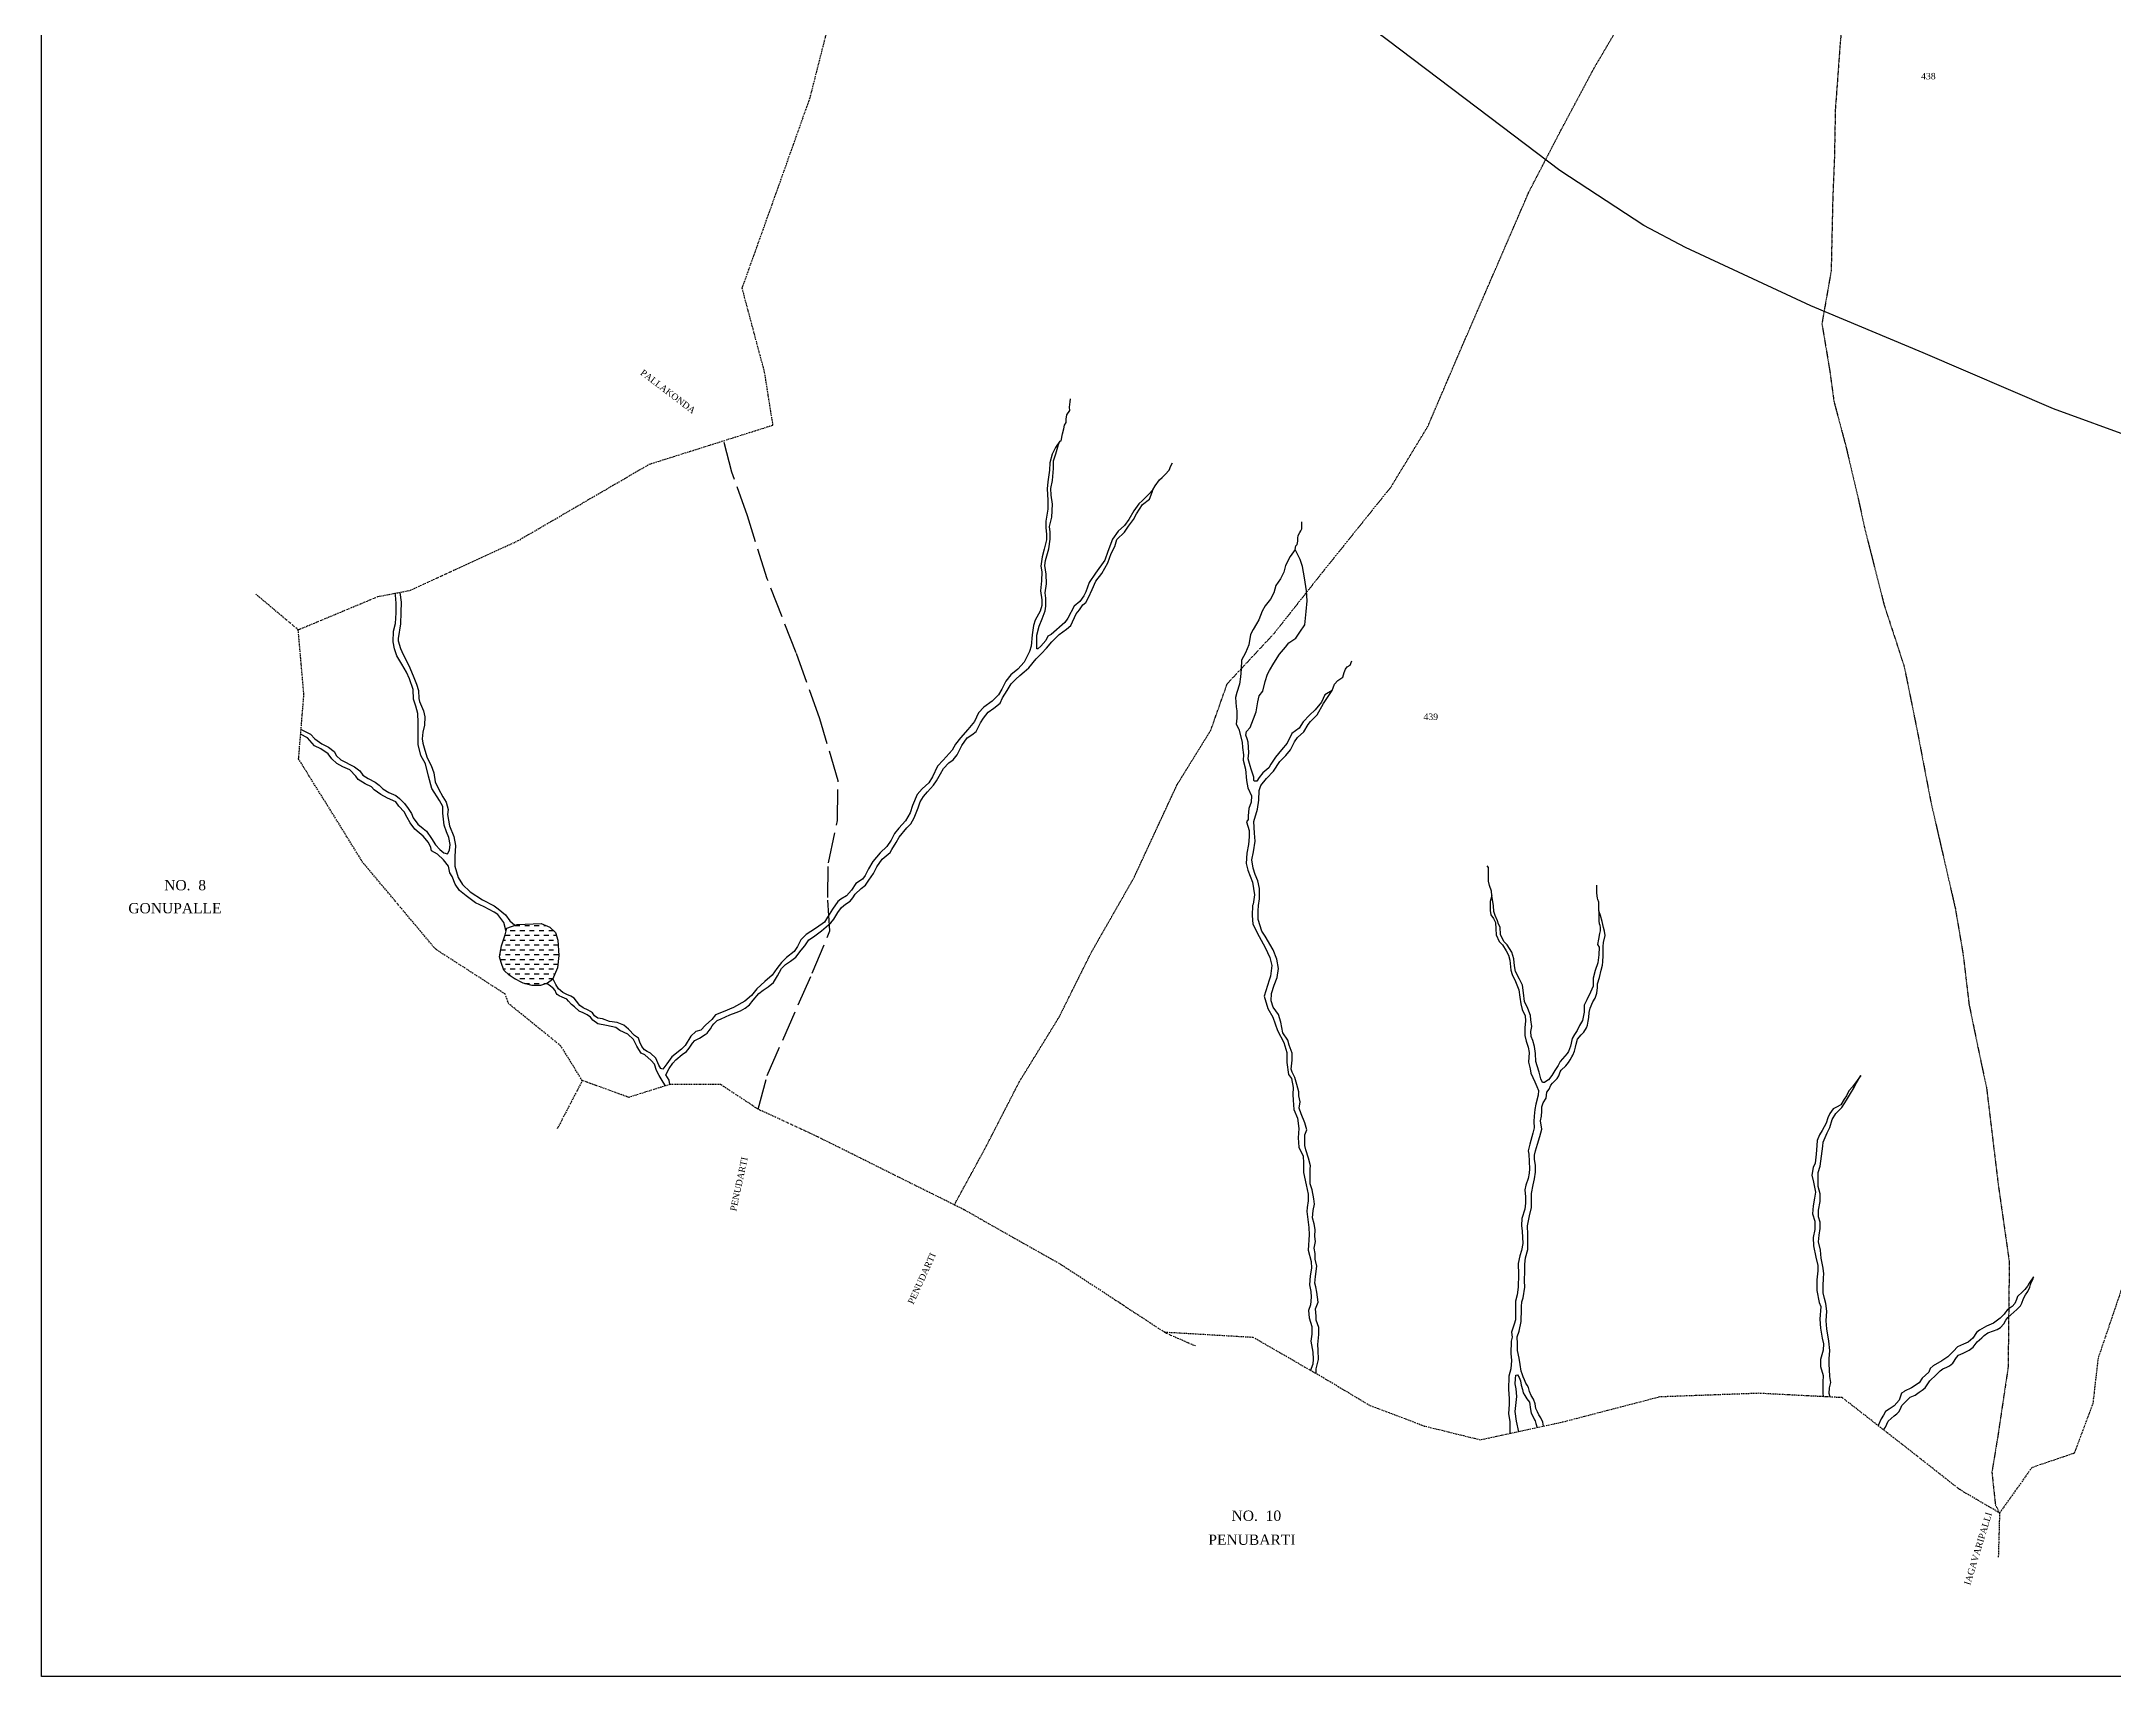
# Model space of a CAD drawing. Header units: millimetres. Extents: x 13 to 1625, y -988 to 841.
# Drawn here: x 13 to 819, y -988 to -352 of the extents above; entities that cross this region are included whole.
import ezdxf

# ---------------------------------------------------------------- set-up
doc = ezdxf.new("R2010")
doc.units = ezdxf.units.MM
doc.header["$MEASUREMENT"] = 0
for name, pattern in [('ACAD_ISO02W100', [15, 12, -3]), ('ACAD_ISO07W100', [3, 0, -3]), ('BORDER', [1.75, 0.5, -0.25, 0.5, -0.25, 0, -0.25])]:
    doc.linetypes.add(name, pattern=pattern)
for name, color, linetype in [('CARTTRACK', 30, 'ACAD_ISO02W100'), ('NALA', 4, 'Continuous'), ('SURVEY_BND', 7, 'Continuous'), ('SURVEY_NO', 7, 'Continuous'), ('TEXT', 7, 'Continuous'), ('WATER_BODY', 4, 'Continuous')]:
    doc.layers.add(name, color=color, linetype=linetype)
doc.layers.add('FOOTPATH', color=150, linetype='ACAD_ISO07W100', lineweight=30)
doc.layers.add('VILL_BOUNDARY', color=6, linetype='BORDER', lineweight=30)
doc.styles.get("Standard").update_dxf_attribs({"font": 'TIMES.TTF'})

msp = doc.modelspace()

# ---------------------------------------------------------------- hatches: boundary and pattern name
at = {"layer": 'WATER_BODY'}
h = msp.add_hatch(dxfattribs=at)
h.set_pattern_fill('DASH', color=256, scale=15, style=0)
h.paths.add_polyline_path([(213.52, -701.33), (212.56, -698.26), (210.38, -696.2), (207.01, -694.79), (203.87, -694.94), (197.73, -695.2), (193.74, -696.57), (193, -699.23), (191.64, -703.47), (190.84, -707.82), (191.43, -709.99), (192.54, -712.94), (194.65, -714.84), (196.56, -716.25), (200.04, -718.03), (203.51, -718.91), (206.73, -718.97), (209.55, -718), (211.39, -716.63), (213.34, -712.03), (213.89, -707.23)])

# ---------------------------------------------------------------- linework, layer by layer
at = {"lineweight": 30}
msp.add_lwpolyline([(12.74, 841.04), (1624.87, 841.04), (1624.87, -987.63), (12.74, -987.63)], close=True, dxfattribs=at)
at = {"layer": 'CARTTRACK'}
msp.add_lwpolyline([(291.35, -767.03), (294.92, -753.85), (312.43, -714.12), (319.29, -697.66), (318.46, -684.68), (318.71, -671.28), (322.25, -654.75), (322.49, -639.34), (315.4, -615.26), (306.17, -589.56), (294.94, -560.76), (287.25, -536.35), (281.22, -519.35), (278.03, -507.06)], dxfattribs=at)
at = {"layer": 'FOOTPATH', "ltscale": 0.0005}
for points in [[(367.68, -804.24), (379.73, -782.15), (392.95, -756.39), (408.43, -731.22), (420.99, -706), (437.47, -677.15), (454.28, -640.9), (467.37, -619.74), (473.78, -601.61), (492.07, -581.98), (510.74, -558.37), (537.49, -525.07), (551.81, -501.51), (564.26, -472.38), (581.11, -433.47), (591.12, -410.33), (603.54, -386.39), (616.29, -362.49), (630.79, -337.81)], [(714.46, -330.66), (712.12, -352.44), (710.23, -378.33), (709.87, -397.23), (709.24, -412.67), (708.61, -441.02), (705.02, -461.64), (707.98, -479.23), (709.69, -491.77), (714.28, -509), (719.13, -529.52), (721.56, -540.84), (729.2, -570.9), (737.03, -594.95), (742.24, -620.71), (747.37, -647.51), (756.91, -689.06), (759.96, -707.11), (762.21, -726.15), (766.17, -745.31), (769.05, -758.86), (773.55, -796.18), (777.87, -826.41), (777.51, -858.26), (777.42, -867.38), (773.37, -894.49), (771.12, -908.21), (772.47, -920.86), (774.09, -924.05)]]:
    msp.add_lwpolyline(points, dxfattribs=at)
at = {"layer": 'NALA'}
for points in [[(408.73, -507.29), (409.19, -507.08), (409.74, -504.44), (410.3, -502.48), (410.55, -501.07), (411.11, -500.01), (411.19, -498.69), (411.49, -496.98), (412.6, -495.32), (412.52, -494.03), (412.69, -491.9), (412.9, -490.84)], [(257.09, -757.4), (256.75, -755.75), (255.51, -753.66), (256.86, -751.25), (258.26, -749.15), (259.37, -747.79), (261.82, -745.75), (263.57, -744.61), (264.54, -743.33), (265.85, -741.39), (266.77, -740.33), (268.63, -739.42), (270.83, -738.02), (271.63, -737.39), (272.33, -736.48), (272.9, -735.71), (273.58, -734.63), (274.21, -733.83), (275.5, -732.57), (277.01, -731.94), (280.42, -730.36), (282.85, -729.36), (284.54, -728.73), (286.31, -727.73), (288.05, -726.39), (289.51, -724.59), (291.65, -722.08), (293.32, -720.69), (295.32, -719.44), (297.35, -717.7), (298.87, -715.18), (300.5, -712.36), (302.02, -710.71), (304.02, -709.51), (306.11, -707.94), (308.19, -705.17), (309.57, -703.5), (311.17, -701.1), (312.91, -699.96), (316.03, -697.68), (319.64, -694.6), (320.81, -693.09), (322.36, -690.52), (323.84, -688.58), (325.42, -687.28), (327.22, -686.16), (328.22, -684.79), (329.16, -683.42), (331.45, -681.17), (333.17, -679.85), (334.45, -678), (336.23, -675.41), (337.55, -672.78), (339.58, -669.75), (342.73, -667.14), (343.38, -665.97), (345.07, -663.26), (346.21, -661.2), (349.28, -657.67), (350.73, -656.1), (352.05, -653.68), (353.59, -649.85), (354.36, -647.44), (355.68, -645.41), (357.25, -643.61), (359.55, -641.05), (360.69, -639.36), (362.29, -636.6), (363.49, -634.57), (365.5, -632.3), (367.18, -631.16), (368.73, -629.27), (370.61, -625.56), (372.68, -622.63), (374.45, -621.43), (376.14, -620.14), (377.88, -616.83), (379.06, -615.02), (380.89, -612.68), (383.06, -611.11), (385.55, -609.11), (386.38, -607.11), (388.18, -604.2), (389.73, -601.61), (391.56, -599.86), (393.13, -598.37), (394.87, -596.89), (396.65, -595.35), (399.53, -591.92), (401.57, -589.76), (403.57, -587.73), (405.57, -585.3), (408.49, -582.46), (411.26, -580.32), (413.04, -578.89), (415.07, -574.44), (416.36, -572.8), (417.7, -570.94), (418.87, -570.03), (419.87, -568.11), (421.25, -564.89), (422.76, -561.64), (425.02, -558.7), (427.39, -554.53), (428.63, -550.91), (430.03, -548.25), (430.91, -545.46), (433.8, -542.59), (435.4, -540.36), (437.29, -537.73), (438.5, -535.52), (440.9, -531.89), (443.56, -529.75), (444.65, -527.03), (444.82, -526.2), (443.27, -527.89), (440.81, -530.37), (439.47, -531.6), (437.53, -534.34), (435.5, -537.75), (433.84, -540.07), (431.38, -542.26), (429.23, -545.4), (427.4, -550.16), (426.17, -553.51), (422.62, -558.56), (420.05, -562.21), (418.82, -565.89), (418.07, -567.37), (416.47, -569.65), (414.27, -571.42), (411.87, -576.11), (410.61, -577.73), (405.4, -582.42), (404.08, -583.08), (403.28, -584.79), (401.31, -586.99), (400.19, -588.02), (399.77, -588.02), (399.77, -587.76), (399.77, -582.71), (400.65, -579.14), (401.88, -576.37), (403.03, -573.23), (403.29, -571.36), (403.23, -568.25), (403, -566.22), (403.57, -562.74), (403.4, -558.92), (402.92, -555.58), (403.12, -553.72), (404.38, -549.11), (404.98, -545.4), (404.92, -542.67), (404.75, -540.38), (405.55, -536.86), (405.89, -531.81), (405.38, -528.31), (405.24, -525.71), (405.84, -522.57), (406.21, -517.84), (406.21, -514.96), (407.09, -512.16), (408.15, -508.57), (408.73, -507.29), (406.98, -509.71), (405.75, -512.37), (404.81, -515.68), (404.63, -518.59), (404.06, -523.07), (403.8, -525.74), (404.09, -530.26), (404, -533.71), (403.31, -538.41), (403.29, -540.81), (403.54, -543.52), (403.51, -545.57), (402.66, -549.31), (401.88, -552.25), (401.31, -555.89), (401.77, -558.12), (401.63, -561.55), (401.17, -565.42), (401.66, -568.93), (401.71, -571.21), (401.05, -573.4), (399.17, -576.92), (398.51, -578.92), (397.99, -582.51), (397.54, -587.02), (396.96, -589.1), (394.87, -593.2), (392.36, -595.91), (389.64, -598.11), (387.73, -600.61), (386.15, -603.75), (384.81, -605.95), (382.35, -608.32), (379.19, -610.7), (377.14, -612.87), (375.48, -616.24), (372.93, -619.31), (370.02, -622.63), (368.13, -625.14), (366.84, -627.35), (363.32, -631.24), (361.12, -633.66), (359.2, -637.8), (357.77, -640.14), (355.17, -642.48), (353.29, -644.65), (351.42, -648.87), (350.53, -651.84), (348.65, -654.9), (346.13, -657.72), (344.41, -659.84), (343.15, -662.41), (341.49, -664.83), (338.86, -667.32), (335.95, -670.71), (334.35, -673.51), (333.08, -676.19), (332.02, -677.56), (329.45, -679.28), (327.76, -681.85), (325.74, -684.07), (323.59, -685.3), (322.45, -686.22), (320.35, -689.2), (318.41, -692.4), (317.18, -694.23), (314.12, -696.48), (311.88, -697.9), (310.14, -699.07), (308.05, -701.1), (306.68, -703.7), (305.36, -705.7), (302.41, -708), (300.47, -709.97), (298.64, -712.32), (296.84, -714.94), (293.98, -717.31), (290.86, -720.24), (288.83, -722.84), (286.29, -724.98), (281.84, -727.45), (277.84, -729.19), (274.84, -730.36), (273.44, -732.13), (270.89, -734.38), (269.08, -736.35), (267.14, -736.86), (265.25, -738.63), (262.97, -742.2), (261.57, -743.63), (257.79, -746.71), (255.84, -749.42), (254.33, -751.51), (253.53, -751.17), (252.81, -749.94), (251.61, -747.23), (249.52, -745.18), (248.26, -744.58), (247.21, -743.93), (246.2, -742.59), (245.4, -740.96), (244.83, -739.42), (243.32, -738.3), (240.96, -735.94), (239.19, -734.37), (236.62, -733.31), (233.62, -732.86), (230.87, -731.94), (229.11, -731.59), (227.83, -730.68), (227.03, -729.59), (226.17, -728.99), (225.31, -728.48), (223.4, -727.65), (222.02, -726.68), (220.82, -724.99), (219.82, -723.79), (218.54, -723.08), (217.02, -722.37), (215.48, -721.6), (213.78, -720.17), (212.7, -718.55), (212.38, -717.75), (211.58, -716.18)], [(444.82, -526.2), (445.8, -524.61), (447.5, -522.26), (448.45, -521.35), (449.66, -520.17), (451.17, -518.59), (451.81, -516.91), (452.53, -515.71)], [(500.23, -549.4), (500.46, -548), (501.04, -547.42), (501.24, -546.2), (501.29, -545.03), (501.38, -543.92), (502.07, -542.75), (502.36, -542.07), (502.8, -541.34), (502.85, -539.73), (502.85, -538.61)], [(508.33, -869.85), (508.41, -868.02), (509.28, -864.41), (509.16, -860.67), (509, -858.55), (509.42, -854.6), (509.38, -851.95), (508.32, -849.06), (508.32, -847.47), (508.11, -844.68), (509.14, -842.11), (508.64, -838.19), (508.22, -836.05), (507.9, -834.6), (508.15, -832.13), (508.64, -828.11), (507.94, -825.37), (508.01, -823.15), (507.58, -821.07), (508.12, -818.52), (507.91, -816.56), (507.98, -813.77), (507.55, -811.54), (506.92, -809.25), (507.27, -806.36), (507.76, -803.9), (507.52, -801.92), (506.88, -798.43), (506.03, -796.1), (506, -790.22), (506.14, -789.06), (505.4, -786.01), (504.37, -782.8), (503.95, -781.14), (504.02, -776.96), (504.69, -775.02), (503.95, -772.32), (502.57, -768.86), (501.79, -766.6), (502.15, -764.2), (501.62, -761.81), (501.62, -760.22), (500.87, -757.4), (500.03, -754.68), (499.07, -752.56), (498.65, -751.5), (499.03, -747.95), (499.03, -745.2), (497.9, -742.13), (497.37, -740.15), (495.46, -737.38), (494.61, -733.21), (493.76, -730.24), (491.7, -727.32), (490.89, -724.85), (491, -722.03), (492.09, -718.85), (493.26, -715.76), (493.76, -712.3), (493.02, -708.66), (491.67, -705.03), (488.49, -699.7), (487.28, -697.76), (485.84, -693.21), (485.87, -689.89), (485.94, -687.78), (486.33, -685.24), (486.3, -681.18), (485.63, -678.25), (484.67, -675.75), (483.93, -673.24), (483.36, -669.99), (484.07, -666.89), (484.67, -662.76), (484.46, -659.63), (484.17, -655.12), (485.56, -650.33), (486.09, -646.83), (486.26, -643.09), (486.86, -641.11), (489.06, -638.48), (491.85, -635.62), (494.26, -631.77), (496.55, -629.44), (498.46, -627.22), (499.99, -624.12), (501.15, -622.53), (503.52, -620.34), (505.33, -617.48), (506.21, -616.31), (508.79, -613.62), (511.26, -609.28), (514.55, -604.18), (511.79, -605.88), (510.49, -608.74), (507.94, -611.67), (505.72, -613.75), (503.31, -616.45), (501.82, -618.85), (498.89, -620.93), (497.15, -624.66), (494.93, -627.27), (492.52, -630.1), (490.72, -632.81), (489.98, -634.33), (487.6, -636.23), (486.18, -637.99), (485.34, -639.4), (485.12, -639.44), (484.77, -639.44), (484.38, -639.44), (484.2, -639.19), (484.2, -637.96), (483.14, -634.78), (482.72, -633.54), (481.94, -630.79), (482.19, -628.44), (482.01, -626.25), (481.91, -624.27), (481.55, -622.96), (481.09, -621.59), (481.31, -620.18), (482.65, -618.6), (484.07, -615.28), (484.99, -612.56), (485.73, -608.65), (486.19, -606.26), (487.6, -604.43), (488.56, -600.75), (489.44, -597.82), (490.18, -596.48), (491.88, -593.61), (494.07, -590.04), (496.41, -587.3), (497.79, -585.67), (500.44, -583.8), (502.07, -581.47), (503.91, -578.63), (504.23, -576.09), (504.47, -573.48), (504.9, -569.35), (504.62, -565.46), (503.84, -560.39), (503.03, -555.97), (502.21, -553.32), (501.29, -551.41), (500.23, -549.4), (498.33, -552.12), (496.49, -555.54), (495.75, -558.23), (494.51, -560.77), (492.63, -563.33), (491.88, -566.26), (490.58, -568.7), (488.6, -571.24), (487.32, -573.39), (486.05, -576.77), (485.13, -578.26), (483.82, -580.45), (482.83, -582.46), (482.23, -586.48), (480.92, -589.54), (479.4, -592.36), (479.15, -595.86), (479.01, -598.93), (478.58, -601.77), (477.49, -604.95), (477.03, -606.89), (477.31, -610.55), (477.56, -612.1), (477.56, -615.03), (477.31, -617.25), (478.3, -619.2), (479.54, -624.27), (479.76, -626.39), (480.07, -629.28), (479.97, -631.31), (480.89, -634.77), (481.28, -639.2), (481.84, -642.02), (483.26, -645.13), (483.15, -647.61), (482.2, -650.05), (481.91, -652.91), (481.88, -654.43), (481.35, -655.34), (482.27, -658.65), (482.27, -661.15), (482.09, -664.08), (481.45, -667.51), (481.1, -671.49), (481.84, -674.13), (483.57, -678.72), (484.35, -683.61), (483.89, -687.28), (483.58, -687.81), (483.5, -691.67), (483.79, -695.06), (486.23, -699.92), (488.6, -704.16), (490.37, -708.06), (491.18, -711.09), (490.58, -715.23), (490.12, -716.81), (488.77, -720.93), (488.17, -723.02), (489.55, -727.92), (491.56, -731.17), (493.33, -736.39), (495.84, -741.08), (496.98, -745.02), (496.91, -748.8), (497.58, -753.46), (498.74, -755.08), (499.45, -758.57), (499.24, -761.32), (499.38, -763.51), (499.66, -767.11), (501.18, -770.5), (501.61, -774.55), (501.43, -778.15), (501.58, -781.72), (503.35, -785.24), (503.45, -787.88), (503.49, -791.59), (504.44, -796.41), (505.32, -800.05), (505.32, -802.62), (504.87, -805.27), (504.76, -806.81), (505.57, -813.02), (505.68, -815.92), (505.22, -821.79), (506.39, -826.22), (506.53, -828.77), (506.03, -831.77), (505.75, -835.28), (506.35, -837.96), (506.39, -840.15), (506.17, -843.08), (505.36, -845.34), (505.68, -848.08), (506.63, -851.51), (506.7, -854.54), (506.35, -857.23), (507.09, -861.45), (507.2, -864.17), (507.06, -866.18), (506.49, -867.84), (506.2, -868.62)], [(113.67, -619.4), (117.4, -621.19), (119.03, -623), (121.71, -624.9), (124.29, -626.21), (126.52, -627.94), (127.42, -629.66), (129.19, -631.11), (134.46, -633.92), (136.47, -635.46), (137.64, -637.11), (139.72, -638.41), (142.45, -639.84), (144.11, -641.01), (145.47, -642.38), (147.75, -643.85), (150.59, -645.04), (152, -646.18), (153.87, -648.2), (155.37, -650.07), (156.58, -652.1), (157.32, -653.77), (159.11, -656.12), (161.12, -657.82), (162.44, -658.89), (164.46, -661.82), (165.91, -664.16), (167.68, -666), (169.18, -667.32), (170.59, -667.74), (171.44, -666.29), (171.66, -664.14), (171.15, -661.39), (170.22, -659.11), (169.26, -656.58), (168.82, -651.88), (168.82, -649.33), (167.49, -646.92), (164.52, -642.34), (163.23, -637.56), (162.1, -632.75), (160.29, -629.46), (159.17, -625.2), (159.17, -622.35), (159.17, -620.03), (159.17, -616.59), (159.09, -613.18), (158.24, -610.27), (157.36, -607.58), (157.28, -603.84), (155.79, -599.71), (154.66, -597.14), (152.84, -593.97), (150.87, -590.76), (149.95, -587.99), (149.46, -585.26), (149.66, -581.2), (150.43, -578.11), (150.63, -574.06), (150.63, -570.21), (150.43, -567.2), (150.28, -566.39)], [(152.12, -566.04), (152.56, -569.89), (152.52, -573.94), (152.28, -578.32), (151.4, -584), (151.44, -584.89), (152.4, -587.9), (153.37, -590.23), (155.54, -594.51), (157.31, -598.53), (158.52, -601.7), (159.28, -604.15), (159.49, -607.35), (159.69, -608.52), (161.25, -612.13), (161.86, -614.5), (161.62, -617.67), (160.97, -620.36), (160.73, -623.05), (160.97, -624.74), (161.74, -627.47), (162.66, -630.4), (164.23, -633.33), (165.27, -636.22), (165.84, -639.71), (167.16, -642.44), (168.81, -645.58), (170.07, -647.65), (170.83, -650.42), (170.63, -652.46), (171.35, -656.84), (173.05, -660.97), (173.69, -664.46), (173.41, -668.75), (173.45, -672.56), (174.78, -676.98), (176.46, -679.67), (179.4, -682.44), (184.22, -685.57), (188.72, -687.9), (190.33, -689.1), (193.11, -691.46), (194.84, -693.74), (196.79, -695.52)], [(514.55, -604.18), (515.53, -601.75), (516.82, -600.34), (518.74, -598.98), (519.29, -597.19), (519.72, -595.9), (520.4, -595.04), (521.57, -594.36), (522.25, -592.7)], [(193.37, -697.9), (192.46, -694.39), (190.19, -691.26), (188.82, -690.34), (184.83, -688.39), (181.56, -686.71), (177.85, -684.04), (175.31, -682), (173.58, -679.51), (172.45, -676.57), (171.52, -675.17), (171.07, -672.49), (169.03, -670.09), (166.72, -667.83), (164.45, -666.51), (164.13, -665.29), (163.23, -663.34), (161.19, -660.85), (159.55, -659.49), (157.88, -658.09), (156.1, -655.71), (154.93, -653.58), (153.79, -651.45), (151.71, -649.19), (150.48, -647.55), (147.35, -646.11), (144.68, -644.61), (142.05, -642.84), (141.05, -641.67), (138.6, -640.44), (135.88, -638.81), (134.92, -637.52), (132.66, -635.07), (129.98, -633.85), (127.62, -632.58), (125.63, -630.82), (124.18, -628.82), (121.37, -626.92), (118.96, -625.74), (117.04, -623.68), (116.18, -622.55), (113.52, -621.2)], [(576.69, -683.91), (576.56, -682.3), (575.82, -680.06), (575.36, -678.38), (575.36, -676.75), (575.36, -675.5), (575.36, -674.76), (575.33, -673.07), (574.87, -672.34)], [(596.81, -890.33), (596.48, -888.77), (595.71, -887.02), (594.95, -885.84), (594.39, -884.65), (593.83, -883.4), (593.51, -881.62), (592.85, -879.82), (591.94, -878.36), (591.32, -876.82), (590.93, -875.25), (590.41, -874.28), (589.95, -873.55), (589.43, -872.26), (588.91, -871.11), (588.45, -869.92), (588.1, -868.94), (587.65, -866.31), (587.3, -863.83), (586.71, -860.83), (586.71, -858.25), (586.53, -855.52), (587.37, -853.32), (588.14, -849.59), (588.1, -847.85), (588.21, -846.46), (588.17, -843.74), (588.31, -841.93), (588.8, -840.4), (589.47, -836.23), (589.33, -833.75), (589.47, -829.84), (589.5, -827.33), (589.78, -824.78), (590.66, -821.55), (590.69, -818.97), (590.62, -815.69), (590.59, -812.42), (591.29, -808.54), (592.05, -805.24), (592.16, -803.74), (592.16, -801.23), (592.12, -799.77), (592.75, -796.42), (593.21, -794.06), (593.7, -791.48), (593.7, -788.83), (593.21, -786.63), (593.21, -784.86), (593.7, -783.18), (594.47, -780.65), (595.3, -777.61), (596.07, -774.82), (595.61, -771.5), (595.93, -769.72), (596.14, -767.83), (596.14, -766.13), (596.63, -764.52), (597.81, -762.74), (598.03, -760.45), (599, -759.23), (599.67, -757.69), (600.26, -756.89), (601.13, -755.98), (602.11, -755.08), (602.78, -754.1), (603.3, -752.53), (603.68, -751.8), (605.4, -750.14), (606.55, -748.81), (607.14, -747.8), (607.81, -746.65), (608.23, -745.96), (608.85, -744.46), (609.24, -742.96), (609.52, -741.67), (610.04, -739.82), (611.44, -738.09), (612.49, -737.11), (613.5, -735.33), (613.89, -734.39), (614.1, -732.82), (614.45, -731.32), (614.52, -729.37), (614.97, -727.77), (615.95, -725.29), (616.89, -723.83), (617.52, -721.95), (617.73, -719.75), (617.73, -718.25), (618.5, -715.78), (619.23, -713.02), (619.76, -710.96), (619.79, -709.74), (619.97, -707.2), (619.94, -705.52), (619.94, -703.75), (620.08, -702.18), (620.74, -699.49), (620.46, -697.75), (620.08, -696.35), (619.55, -694.02), (618.92, -691.72), (618.26, -689.94), (618.23, -690.81), (618.23, -692.41), (618.26, -693.88), (618.47, -694.78), (618.61, -695.41), (618.85, -696.53), (618.85, -697.68), (618.54, -698.72), (618.09, -700.96), (617.74, -702.94), (618.4, -703.96), (618.26, -707.01), (617.87, -710.09), (616.91, -713.11), (616.06, -716.06), (616.06, -719.12), (615, -721.55), (613.6, -724.51), (612.59, -726.57), (612.57, -729.26), (611.88, -732.59), (610.71, -734.46), (609.84, -736.41), (608.77, -737.95), (607.98, -739.52), (607.22, -742.48), (606.46, -744.57), (605.92, -745.42), (603.24, -748.51), (602.43, -750.05), (601.21, -751.98), (600.06, -753.97), (598.71, -755.58), (597.62, -756.28), (597.16, -756.7), (596.4, -756.67), (596.25, -756.4), (595.76, -755.2), (595.05, -752.65), (594.29, -750.18), (593.75, -748.45), (593.67, -745.42), (593.21, -742.67), (592.62, -740.33), (592.03, -738.79), (591.83, -736.85), (592.25, -734.84), (591.88, -732.3), (591.74, -730.61), (590.63, -727.83), (589.41, -725.14), (589.01, -721.78), (588.55, -718.83), (587.42, -716.47), (585.85, -713.46), (585.48, -711.26), (585.26, -708.57), (584.4, -705.9), (582.68, -703.14), (581.35, -701.75), (580.05, -699.15), (579.9, -696.19), (579.31, -695.01), (578.87, -693.75), (578.01, -691.67), (577.42, -690.1), (577.28, -687.9), (576.69, -683.91), (576, -686.21), (575.98, -688.15), (576.08, -689.73), (576.25, -691.44), (577.28, -692.82), (578.09, -694.46), (578.28, -696.87), (578.36, -699.2), (579.51, -701.79), (580.86, -703.04), (582.26, -705.46), (583.12, -707.18), (583.73, -709.04), (584.1, -712.92), (584.62, -714.68), (585.84, -717.3), (587.17, -720.65), (587.54, -723.49), (587.95, -726.07), (588.47, -728.3), (589.67, -730.69), (589.77, -732.62), (589.48, -735.37), (589.45, -738.32), (589.99, -740.5), (590.77, -742.93), (591.17, -744.91), (590.9, -748.77), (591.61, -751.37), (591.88, -752.98), (593.4, -756.39), (594.24, -758.23), (594.8, -759.77), (594.7, -761.61), (593.79, -765.11), (593.45, -767.12), (593.08, -769.71), (593.01, -771.82), (593.16, -774.22), (592.57, -776.37), (591.49, -780.65), (590.85, -783.27), (591.02, -784.47), (591.36, -790.23), (591.14, -791.89), (590.85, -793.93), (589.84, -796.6), (589.48, -798.31), (589.75, -801.12), (589.72, -803.52), (589.5, -805.84), (588.3, -809.49), (588.2, -812.28), (588.42, -814.46), (588.74, -819.23), (588.18, -821.9), (587.54, -824.08), (586.97, -827.01), (587.02, -831.3), (586.92, -836.28), (586.56, -839.17), (585.82, -841.7), (585.87, -845.98), (585.87, -848.94), (585.31, -850.63), (584.37, -853.7), (584.54, -855.69), (584.18, -857.21), (584.05, -861.97), (584.3, -864.74), (584.05, -867.97), (583.24, -870.86), (583.15, -876.04), (583.37, -879.54), (583.37, -881.87), (583.12, -885.32), (583.63, -888.62), (583.72, -893.18)], [(618.26, -689.94), (618.28, -687.93), (618.34, -686.55), (617.91, -685.51), (617.72, -684.99), (617.54, -683.05), (617.54, -681.61), (617.54, -679.86)], [(255.4, -757.93), (254.42, -756.46), (252.91, -753.92), (251.84, -751.96), (251.04, -749.56), (249.85, -748.12), (247.39, -745.87), (245.92, -745.25), (244.97, -743.82), (244.23, -742.51), (243, -739.93), (240.79, -737.84), (237.67, -736.44), (236.07, -735.29), (232.5, -734.48), (229.09, -733.78), (227.19, -732.4), (226.25, -731.25), (224.89, -730.31), (223.38, -729.57), (221.82, -728.88), (221.82, -728.88), (219.97, -727.24), (218.86, -726.29), (217.71, -724.98), (217.02, -724.29), (215.21, -723.51), (214.1, -722.89), (213.32, -722.4), (212.87, -721.91), (212.42, -720.84), (211.72, -719.94), (211.27, -719.65), (210.7, -719.16), (209.3, -718.09)], [(708.27, -878.94), (707.78, -877.51), (708.03, -875.35), (708.53, -873.23), (708.11, -870.95), (708.03, -868.29), (707.78, -866.33), (707.78, -864.09), (708.11, -860.86), (707.65, -857.25), (706.95, -852.47), (706.7, -849.27), (706.91, -845.54), (706.53, -842.59), (705.99, -840.59), (705.53, -838.39), (705.53, -835.86), (705.62, -832.54), (705.74, -831.05), (705.53, -828.85), (704.78, -824.98), (704.45, -821.83), (703.7, -818.63), (703.99, -815.97), (704.37, -813.45), (704.33, -811), (703.7, -808.92), (703.7, -806.22), (704.29, -802.89), (704.29, -799.88), (703.58, -797.05), (703.54, -794.14), (703.54, -791.61), (704.37, -789.16), (704.91, -785.31), (705.37, -781.45), (705.49, -779.83), (707.07, -776.21), (708.08, -774.11), (709.03, -771), (710.45, -768.63), (712.74, -766.37), (714.53, -763.46), (716.15, -760.88), (717.52, -758.56), (718.44, -756.73), (720.1, -753.9), (716.89, -758.32), (715.53, -759.88), (714.61, -761.83), (713.69, -763.18), (712.35, -765.3), (710.64, -766.25), (709.36, -766.84), (708.15, -768.64), (707.29, -770.41), (706.67, -772.46), (705.16, -775.32), (704.11, -777.02), (703.19, -779.19), (703.02, -781.15), (702.79, -784.55), (702.43, -788.02), (701.68, -789.64), (701.15, -792.69), (701.77, -795.35), (702.53, -799.32), (702.1, -801.63), (701.68, -804.58), (701.35, -807.69), (702.23, -810.59), (702.23, -813.84), (701.61, -816.89), (701.71, -820.19), (702.66, -824.61), (703.42, -827.83), (703.42, -829.89), (703.02, -833.33), (703.08, -837.5), (703.94, -842.15), (704.56, -843.68), (704.17, -848.67), (704.47, -852.21), (705.12, -856), (705.58, -858.23), (705.45, -860.68), (704.47, -864.32), (704.44, -867.13), (705.49, -870.54), (705.42, -873.1), (705.42, -877.31), (705.48, -878.8)], [(728.91, -891.66), (729.74, -890.72), (730.78, -888.37), (733.13, -886.25), (734.18, -885.46), (734.92, -884.72), (735.58, -883.57), (736.16, -882.24), (737.49, -880.8), (739.37, -879.01), (741.26, -878.2), (742.8, -877.05), (743.96, -876.21), (745.13, -875.31), (747, -872.67), (749.39, -870.27), (751.02, -868.78), (752.07, -867.94), (753.57, -867.29), (754.57, -866.82), (755.9, -865.82), (757.35, -863.58), (758.14, -862.67), (759.9, -861.89), (762.25, -860.72), (763.77, -859.53), (765.33, -857.53), (767.15, -855.9), (768.07, -854.99), (769.51, -854.03), (771.69, -853.2), (773.19, -852.74), (774.52, -851.85), (775.73, -850.47), (776.48, -849), (777.32, -848), (780.87, -844.89), (782.22, -843.49), (782.76, -842.48), (783.37, -840.69), (784.14, -839.22), (785.15, -837.9), (785.89, -836.25), (786.17, -835.24), (786.5, -834.12), (787.11, -832.98), (787.25, -832.19), (785.66, -834.66), (784.91, -835.87), (783.91, -837.18), (783, -838.04), (781.11, -839.86), (780.64, -840.98), (779.98, -842.56), (779.03, -843.72), (777.88, -844.45), (777, -845.1), (776.44, -845.94), (775.88, -846.78), (774.33, -848.21), (771.76, -850.17), (769.08, -851.33), (766.32, -852.92), (765.13, -853.8), (763.73, -856.08), (761.95, -857.57), (760.06, -858.37), (757.73, -859.46), (756.14, -861.12), (754.03, -863.3), (751.7, -864.89), (748.26, -866.82), (747.14, -867.85), (746.54, -869.27), (743.94, -871.55), (742.87, -873.46), (739.86, -875.3), (737.08, -876.63), (736.84, -876.96), (735.96, -877.45), (735.06, -880.15), (733.17, -882.36), (731.21, -883.67), (729.81, -884.58), (729.02, -886), (728.04, -887.45), (726.86, -890.06)], [(587.14, -892.44), (586.25, -888.31), (585.76, -884.62), (586.42, -878.74), (586.15, -875.74), (585.8, -873.86), (585.87, -871.9), (586.01, -870.41), (586.67, -870.27), (587.3, -871.31), (587.86, -872.64), (588.14, -874.35), (588.62, -876.02), (588.9, -877.31), (589.46, -878.32), (590.23, -879.65), (591.28, -880.94), (591.66, -883.74), (592.01, -885.21), (592.61, -886.4), (593.27, -887.86), (593.51, -888.24), (593.83, -889.25), (594.34, -890.87)]]:
    msp.add_lwpolyline(points, dxfattribs=at)
at = {"layer": 'SURVEY_BND'}
msp.add_lwpolyline([(1109.91, -625.06), (1099.49, -617.56), (1077.1, -608.05), (1056.33, -597.29), (1014.3, -581.28), (972.67, -564.76), (925.13, -545.87), (877.38, -526.42), (827.11, -506.36), (795.13, -494.62), (744.45, -472.91), (700.75, -454.68), (651.97, -431.99), (635.82, -423.42), (603.13, -402.01), (575.96, -381.34), (535.92, -351.19), (520.47, -339.7), (487.52, -316.43), (437.85, -285.52), (417.58, -255.95), (396.53, -225.46), (373.16, -191.31)], dxfattribs=at)
at = {"layer": 'VILL_BOUNDARY'}
for points in [[(774.09, -924.05), (758.42, -914.81), (743.93, -903.38), (712.91, -879.18), (680.46, -877.5), (642.02, -878.9), (604.48, -888.67), (572.28, -895.67), (565.76, -894.08), (550.56, -890.35), (529.13, -882.25), (511.4, -871.61), (483.91, -855.79), (449.41, -853.78), (409.28, -827.53), (371.42, -806.1), (313.41, -777.19), (291.35, -767.03), (276.82, -757.4), (257.09, -757.4), (241.11, -762.41), (223.04, -755.86), (214.61, -742.34), (194.44, -726), (193.05, -722.27), (166.03, -704.84), (137.75, -671.15), (112.73, -630.82), (114.79, -605.71), (112.57, -580.59), (143.51, -567.68), (156.01, -565.29), (198.07, -545.94), (249.02, -516.24), (297.17, -501.01), (293.9, -480.35), (285.2, -447.77), (296.89, -415.08), (311.61, -373.75), (323.71, -326.13)], [(112.57, -580.59), (96.06, -566.75)], [(112.57, -580.59), (96.06, -566.75)], [(223.04, -755.86), (213.26, -774.67)], [(823.09, -832.31), (812.38, -863.88), (810.38, -881.36), (803.12, -900.82), (786.63, -906.39), (774.09, -924.05)], [(449.41, -853.78), (461.47, -859.04)], [(774.09, -924.05), (773.6, -941.35)]]:
    msp.add_lwpolyline(points, dxfattribs=at)
at = {"layer": 'WATER_BODY'}
msp.add_lwpolyline([(211.39, -716.63), (209.55, -718), (206.73, -718.97), (203.51, -718.91), (200.04, -718.03), (196.56, -716.25), (194.65, -714.84), (192.54, -712.94), (191.43, -709.99), (190.84, -707.82), (191.64, -703.47), (193, -699.23), (193.74, -696.57), (197.73, -695.2), (203.87, -694.94), (207.01, -694.79), (210.38, -696.2), (212.56, -698.26), (213.52, -701.33), (213.89, -707.23), (213.34, -712.03), (211.39, -716.63)], dxfattribs=at)

# ---------------------------------------------------------------- texts
at = {"layer": 'SURVEY_NO'}
msp.add_text('438', height=2.5, dxfattribs=at).set_placement((743.59, -366.56))
at = {"layer": 'TEXT'}
for s, rotation, p in [('PALLAKONDA', 322.65228, (245.36, -481.12)), ('PENUDARTI', 77.83846, (282.88, -806.84)), ('PENUDARTI', 65.58441, (351.76, -843.09)), ('IAGAVARIPALLI', 73.06298, (762.65, -952.29))]:
    msp.add_text(s, height=2.5, rotation=rotation, dxfattribs=at).set_placement(p)
for s, height, p in [('439', 2.5, (550.11, -615.66)), ('NO.  8', 4, (60.46, -681.9)), ('GONUPALLE', 4, (46.52, -690.85)), ('NO.  10', 4, (475.48, -927.09)), ('PENUBARTI', 4, (466.44, -936.41))]:
    msp.add_text(s, height=height, dxfattribs=at).set_placement(p)

doc.saveas('drawing.dxf')
